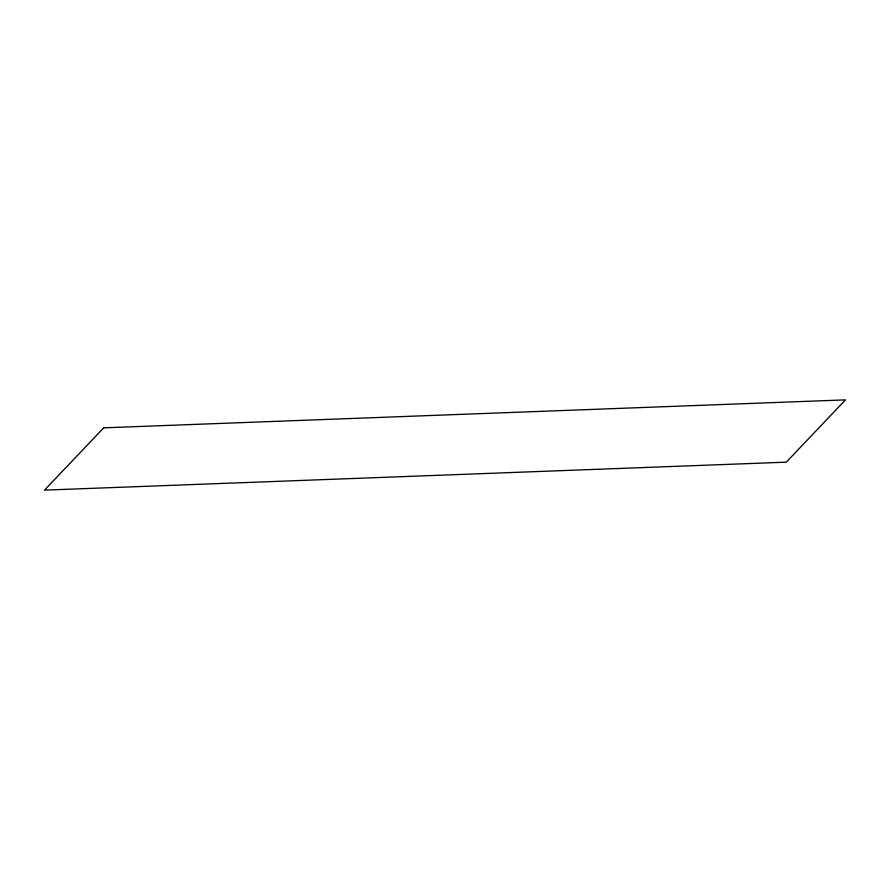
<?xml version="1.0" encoding="UTF-8"?>
<svg xmlns="http://www.w3.org/2000/svg" width="890" height="890" viewBox="0 0 890 890"><rect width="100%" height="100%" fill="white"/><g stroke="black" fill="none" stroke-linecap="round" stroke-linejoin="round"><path stroke-width="1.33" d="M103.718 427.834L44.5 490.134L786.282 462.166L845.5 399.866L103.718 427.834"/></g></svg>
